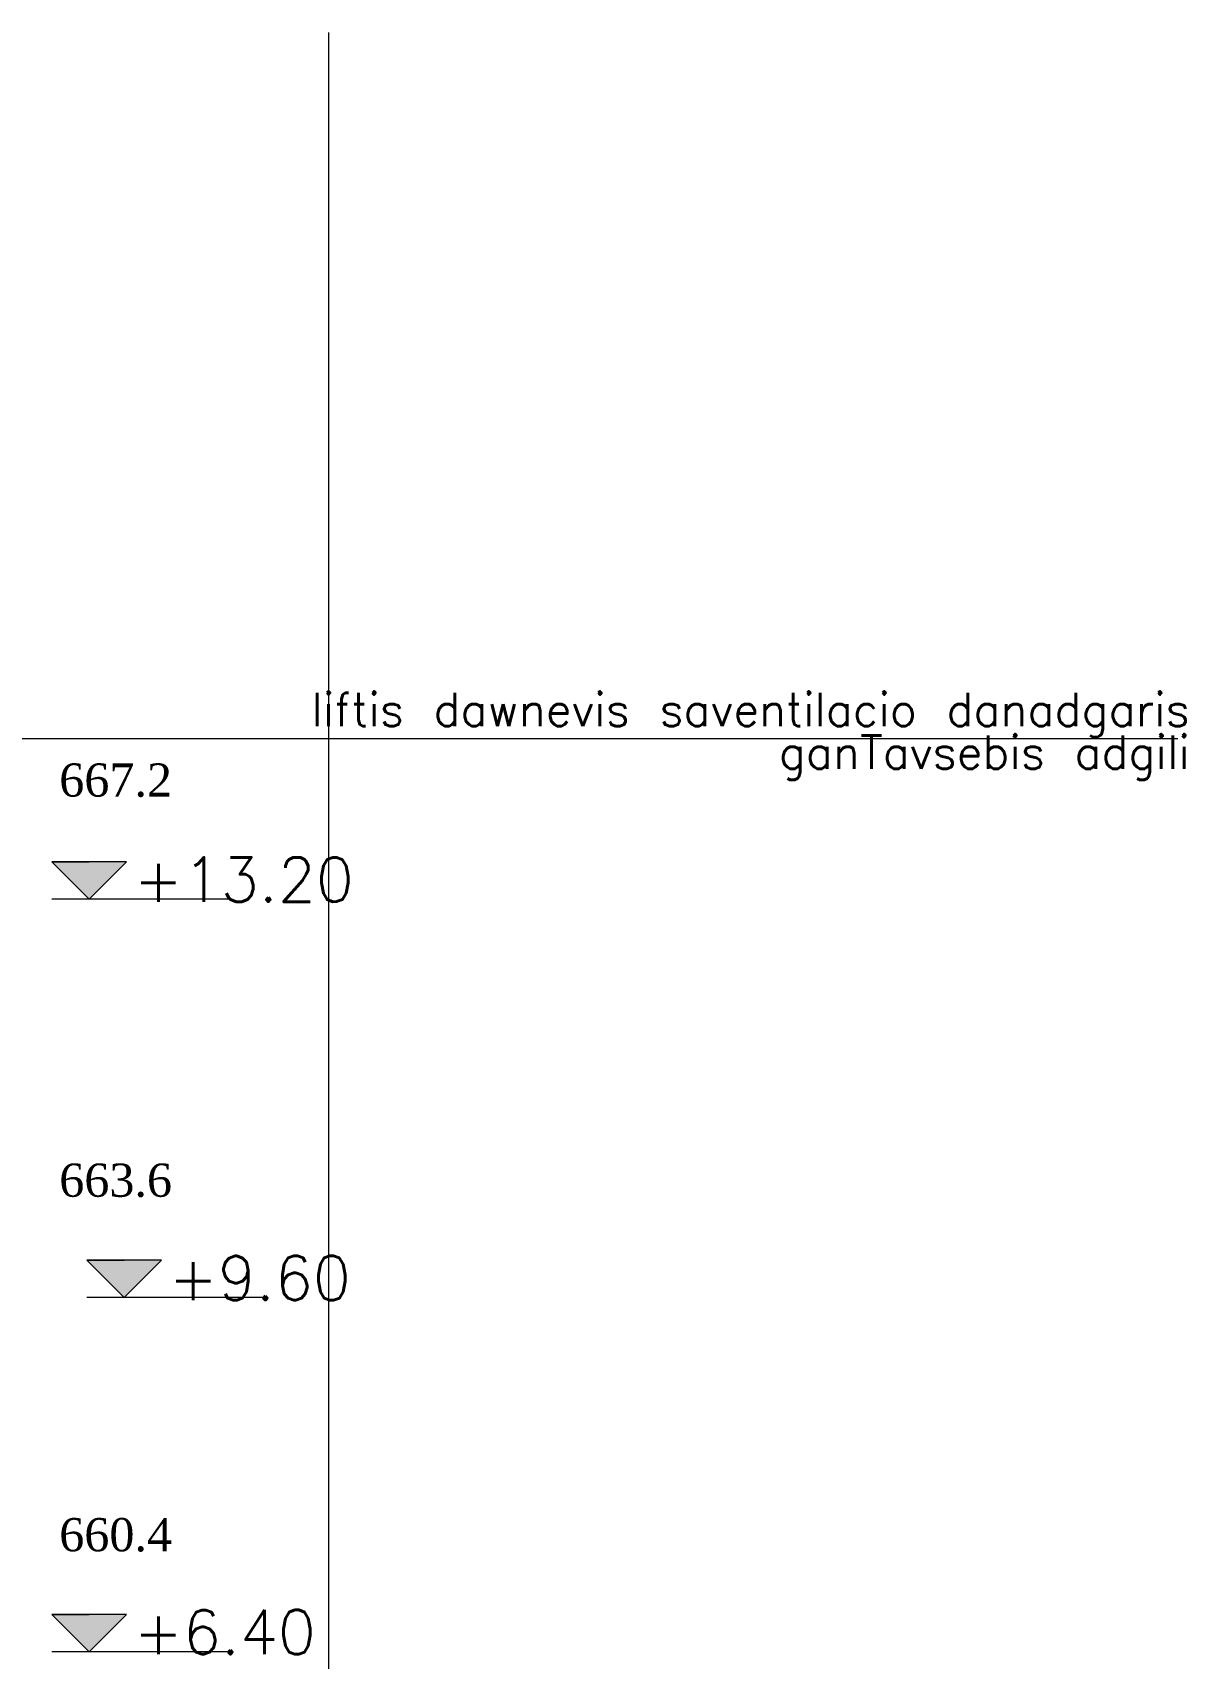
# Model space of a CAD drawing. Header units: millimetres. Extents: x 475616349 to 476941521, y 4620115302 to 4621446928.
# Drawn here: x 476681413 to 476691834, y 4620479181 to 4620493871 of the extents above; entities that cross this region are included whole.
import ezdxf

# ---------------------------------------------------------------- set-up
doc = ezdxf.new("R2010")
doc.units = ezdxf.units.MM
doc.header["$MEASUREMENT"] = 0
for name, color, linetype, lineweight in [('0_Pen_No__1_Pen_No__250', 7, 'Continuous', 0), ('0_Pen_No__250_Pen_No__142', 142, 'Continuous', 0), ('Annotation - Text_Pen_No__7_Pen_No__7_Pen_No__142', 142, 'Continuous', 0), ('New_New_piketebi_Pen_No__7_Pen_No__1', 1, 'Continuous', 0), ('New_Structural - Bearing_Pen_No__1', 1, 'Continuous', 0), ('zoma_Pen_No__1_Pen_No__142', 142, 'Continuous', 0), ('zoma_Pen_No__5_Pen_No__142', 142, 'Continuous', 0)]:
    doc.layers.add(name, color=color, linetype=linetype, lineweight=lineweight)
doc.layers.add('zoma_Pen_No__5', color=7, linetype='Continuous')
doc.styles.add('GENERATED_STYLE_8', font='times.ttf')

# ---------------------------------------------------------------- blocks, each defined once
blk = doc.blocks.new('Line_58', base_point=(476665478, 4620487493))
at = {"layer": 'zoma_Pen_No__5_Pen_No__142', "color": 142, "linetype": 'Continuous', "lineweight": 0}
blk.add_line((476665578, 4620487493), (476691765, 4620487493), dxfattribs=at)

msp = doc.modelspace()

# ---------------------------------------------------------------- hatches: boundary and pattern name
at = {"layer": '0_Pen_No__250_Pen_No__142', "linetype": 'Continuous', "lineweight": 0}
for points in [[(476681925.569, 4620486041.209), (476682263.098, 4620486378.903), (476681587.876, 4620486378.738)], [(476682241.311, 4620482441.615), (476682578.84, 4620482779.309), (476681903.618, 4620482779.144)], [(476681925.587, 4620479241.616), (476682263.115, 4620479579.309), (476681587.893, 4620479579.144)]]:
    msp.add_hatch(color=142, dxfattribs=at).paths.add_polyline_path(points)

# ---------------------------------------------------------------- linework, layer by layer
at = {"layer": '0_Pen_No__1_Pen_No__250', "color": 7, "linetype": 'Continuous', "lineweight": 0, "flags": 128}
for points in [[(476681925.569, 4620486041.209), (476681587.876, 4620486378.738), (476681925.487, 4620486378.821)], [(476681925.569, 4620486041.209), (476682263.098, 4620486378.903), (476681925.487, 4620486378.821)], [(476683187.958, 4620486041.518), (476681587.958, 4620486041.127)], [(476682241.311, 4620482441.615), (476681903.618, 4620482779.144), (476682241.229, 4620482779.227)], [(476682241.311, 4620482441.615), (476682578.84, 4620482779.309), (476682241.229, 4620482779.227)], [(476683503.7, 4620482441.924), (476681903.7, 4620482441.533)], [(476681925.587, 4620479241.616), (476681587.893, 4620479579.144), (476681925.504, 4620479579.227)], [(476681925.587, 4620479241.616), (476682263.115, 4620479579.309), (476681925.504, 4620479579.227)], [(476683187.976, 4620479241.924), (476681587.976, 4620479241.533)]]:
    msp.add_lwpolyline(points, dxfattribs=at)
at = {"layer": '0_Pen_No__250_Pen_No__142', "color": 142, "linetype": 'Continuous', "lineweight": 0, "flags": 128}
for points in [[(476681925.569, 4620486041.209), (476682263.098, 4620486378.903), (476681587.876, 4620486378.738)], [(476682241.311, 4620482441.615), (476682578.84, 4620482779.309), (476681903.618, 4620482779.144)], [(476681925.587, 4620479241.616), (476682263.115, 4620479579.309), (476681587.893, 4620479579.144)]]:
    msp.add_lwpolyline(points, close=True, dxfattribs=at)
at = {"layer": 'New_Structural - Bearing_Pen_No__1', "color": 1, "linetype": 'Continuous', "lineweight": 0}
msp.add_line((476684088.384, 4620493871.479), (476684088.384, 4620467140.153), dxfattribs=at)

# ---------------------------------------------------------------- block references
at = {"layer": 'zoma_Pen_No__5', "color": 142, "linetype": 'Continuous', "lineweight": 0}
msp.add_blockref('Line_58', (476665478.376, 4620487493.195), dxfattribs=at)

# ---------------------------------------------------------------- texts
at = {"layer": 'Annotation - Text_Pen_No__7_Pen_No__7_Pen_No__142', "color": 142, "linetype": 'Continuous', "lineweight": 0, "insert": (476691872.757, 4620487904.425), "char_height": 300, "width": 9512.13207, "attachment_point": 3, "line_spacing_factor": 0.771329}
msp.add_mtext('\\A1;{\\pqr;\\Ftxt.shx;liftis dawnevis saventilacio danadgaris ganTavsebis adgili}', dxfattribs=at)
at = {"layer": 'New_New_piketebi_Pen_No__7_Pen_No__1', "color": 1, "linetype": 'Continuous', "lineweight": 0, "char_height": 300, "attachment_point": 4, "style": 'GENERATED_STYLE_8'}
for s, insert in [('\\A1;{\\pql;\\fTimes New Roman|b0|i0|c0|p18;6\\fTimes New Roman|b0|i0|c0|p18;6\\fTimes New Roman|b0|i0|c0|p18;7.2}', (476681654.923, 4620487114.643)), ('\\A1;{\\pql;\\fTimes New Roman|b0|i0|c0|p18;6\\fTimes New Roman|b0|i0|c0|p18;6\\fTimes New Roman|b0|i0|c0|p18;3.6}', (476681654.923, 4620483499.402)), ('\\A1;{\\pql;\\fTimes New Roman|b0|i0|c0|p18;6\\fTimes New Roman|b0|i0|c0|p18;6\\fTimes New Roman|b0|i0|c0|p18;0.4}', (476681654.923, 4620480296.22))]:
    msp.add_mtext(s, dxfattribs=dict(at, insert=insert))
at = {"layer": 'zoma_Pen_No__1_Pen_No__142', "color": 142, "linetype": 'Continuous', "lineweight": 0, "char_height": 400, "attachment_point": 7, "rotation": 0.0139872}
for s, insert in [('\\A1;{\\pql;\\Ftxt.shx;+13.\\Ftxt.shx;2\\Ftxt.shx;0}', (476682327.883, 4620486018.262)), ('\\A1;{\\pql;\\Ftxt.shx;+9.\\Ftxt.shx;6\\Ftxt.shx;0}', (476682643.626, 4620482418.068)), ('\\A1;{\\pql;\\Ftxt.shx;+\\Ftxt.shx;6\\Ftxt.shx;.40}', (476682327.901, 4620479218.668))]:
    msp.add_mtext(s, dxfattribs=dict(at, insert=insert))

doc.saveas('drawing.dxf')
